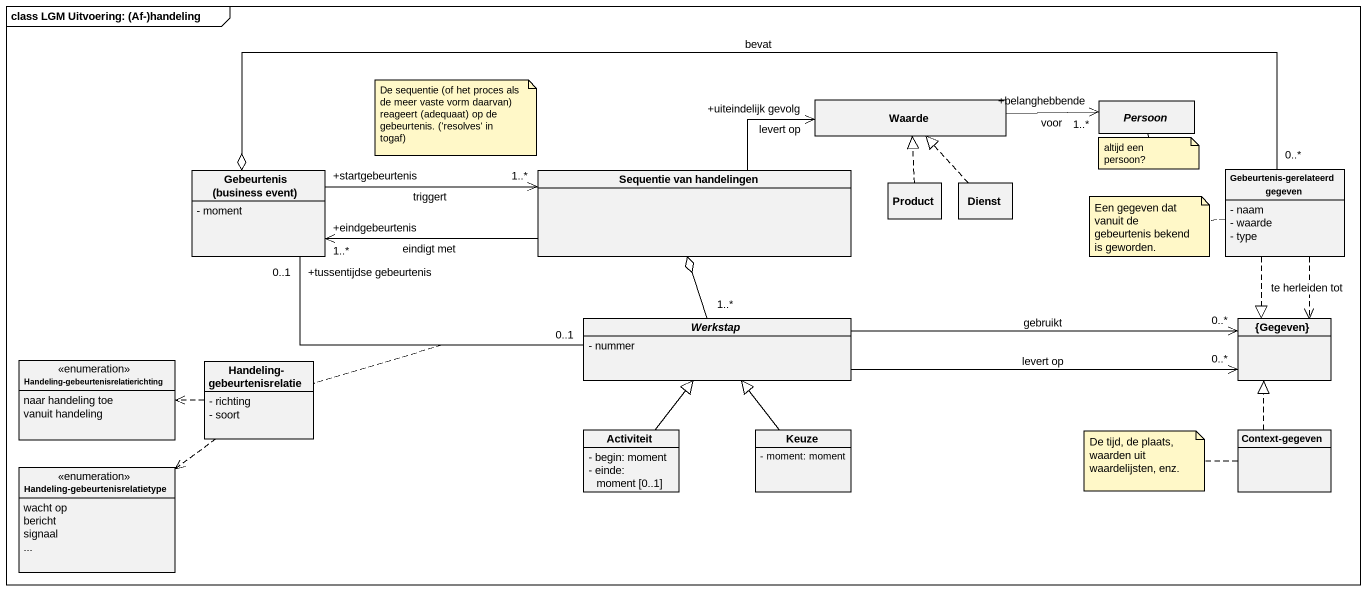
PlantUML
@startuml
mainframe class LGM Uitvoering: (Af-)handeling
hide circle
hide empty members
skinparam classAttributeIconSize 0
class Waarde
abstract class Persoon
class "Gebeurtenis (business event)" as Gebeurtenis_business_event {
  - moment
}
class "Sequentie van handelingen" as Sequentie_van_handelingen
class Product
class Dienst
class "Gebeurtenis-gerelateerd gegeven" as Gebeurtenis_gerelateerd {
  - naam
  - waarde
  - type
}
abstract class Werkstap {
  - nummer
}
class "{Gegeven}" as Gegeven
enum "Handeling-gebeurtenisrelatierichting" as Handeling {
  naar handeling toe
  vanuit handeling
}
class "Handeling-gebeurtenisrelatie" as Handeling_gebeurtenisrelatie {
  - richting
  - soort
}
enum "Handeling-gebeurtenisrelatietype" as Handeling_2 {
  wacht op
  bericht
  signaal
  ~...
}
class Activiteit {
  - begin: moment
  - einde: moment [0..1]
}
class Keuze {
  - moment: moment
}
class "Context-gegeven" as Context_gegeven
Waarde -right-> "+belanghebbende\n1..*" Persoon : voor
Gebeurtenis_business_event "+startgebeurtenis" -right-> "1..*" Sequentie_van_handelingen : triggert
Sequentie_van_handelingen -right-> "+uiteindelijk gevolg" Waarde : levert op
Sequentie_van_handelingen -left-> "+eindgebeurtenis\n1..*" Gebeurtenis_business_event : eindigt met
Product .up.|> Waarde
Dienst .up.|> Waarde
Gebeurtenis_gerelateerd "0..*" -left-o Gebeurtenis_business_event : bevat
Gebeurtenis_gerelateerd ..|> Gegeven
Gebeurtenis_gerelateerd ..> Gegeven : te herleiden tot
Werkstap "0..1" -left- "+tussentijdse gebeurtenis\n0..1" Gebeurtenis_business_event
(Werkstap, Gebeurtenis_business_event) .. Handeling_gebeurtenisrelatie
Werkstap "1..*" -up-o Sequentie_van_handelingen
Werkstap -right-> "0..*" Gegeven : gebruikt
Werkstap -right-> "0..*" Gegeven : levert op
Handeling_gebeurtenisrelatie .left.> Handeling
Handeling_gebeurtenisrelatie ..> Handeling_2
Activiteit -up-|> Werkstap
Keuze -up-|> Werkstap
Context_gegeven .up.|> Gegeven
note as N1
  De sequentie (of het proces als de meer vaste vorm daarvan) reageert (adequaat) op de gebeurtenis. ('resolves' in togaf)
end note
note bottom of Persoon : altijd een persoon?
note left of Gebeurtenis_gerelateerd : Een gegeven dat vanuit de gebeurtenis bekend is geworden.
note left of Context_gegeven : De tijd, de plaats, waarden uit waardelijsten, enz.
@enduml
